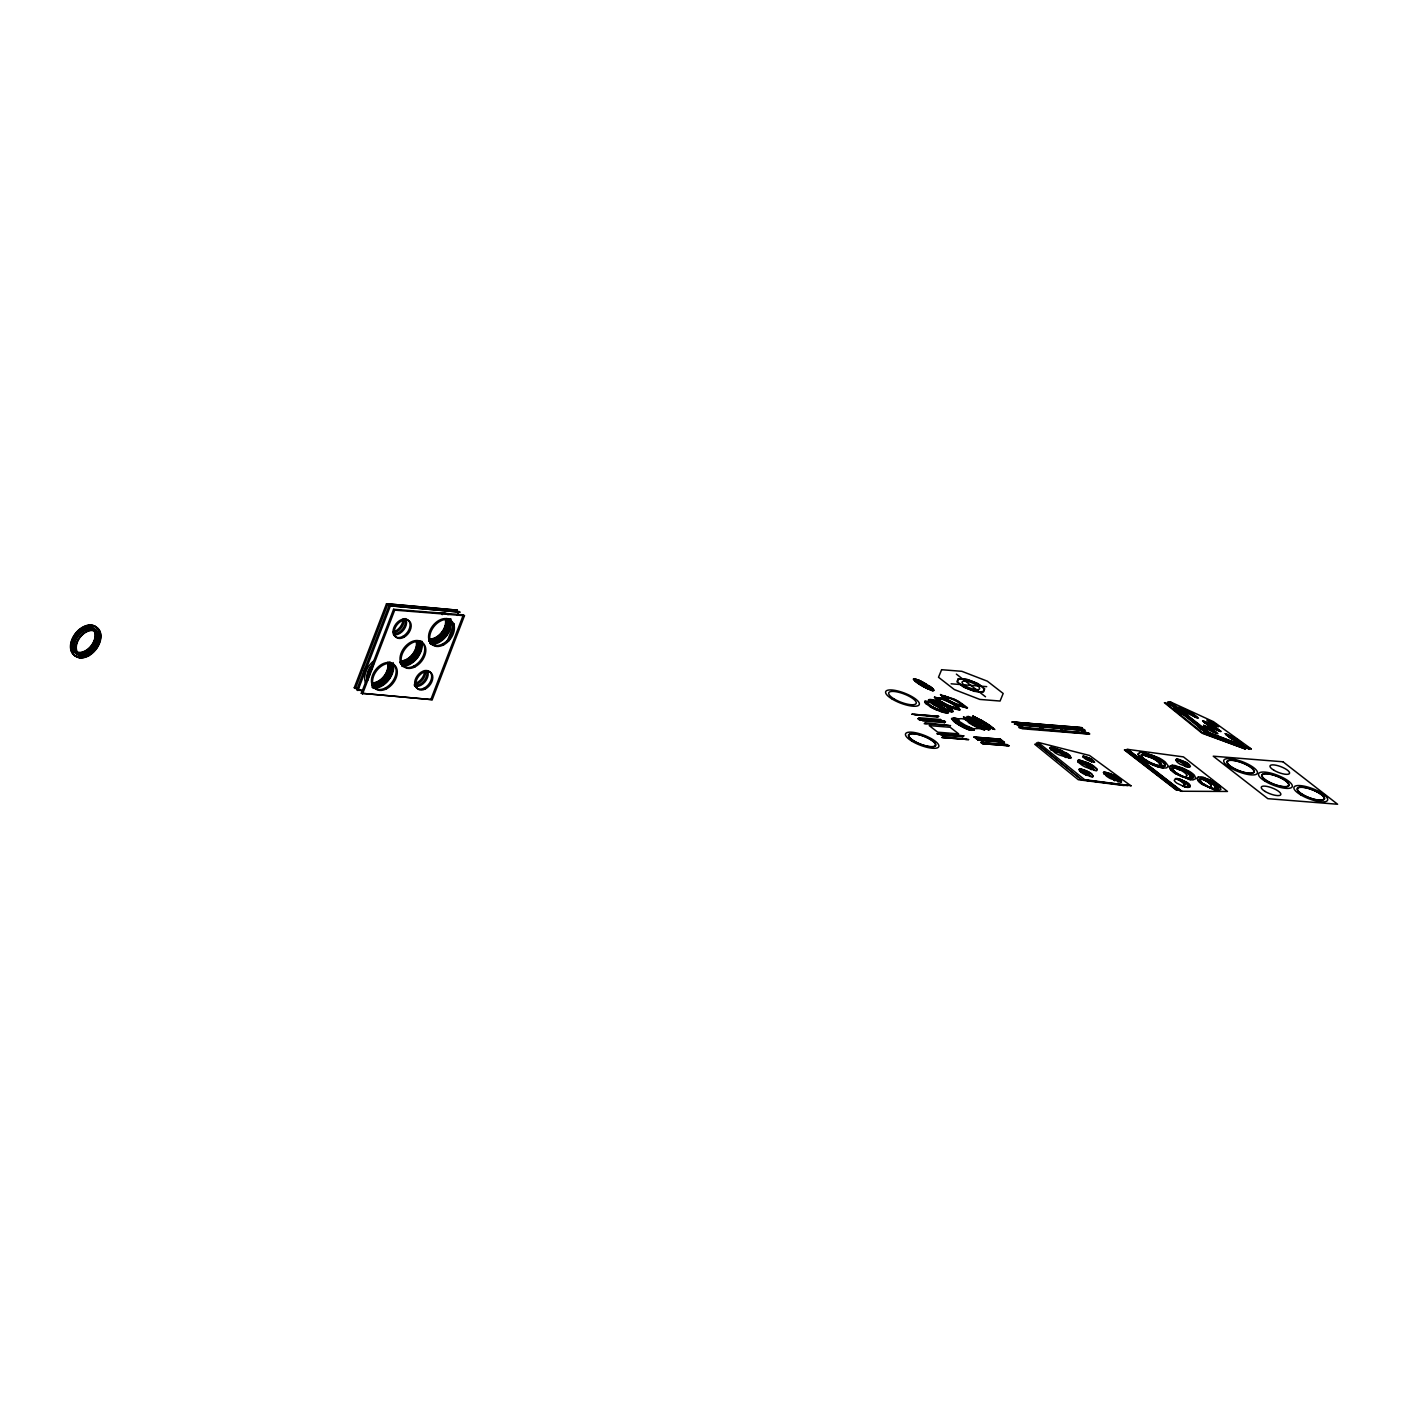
<?xml version="1.0" encoding="UTF-8"?>
<svg xmlns="http://www.w3.org/2000/svg" width="1408" height="1408" viewBox="0 0 1408 1408"><rect width="100%" height="100%" fill="white"/><g stroke="black" fill="none" stroke-linecap="round" stroke-linejoin="round"><path stroke-width="1.5" d="M1216.987 733.674L1216.336 732.811A14.379 4.294 21 0 0 1214.594 731.403L1213.555 730.664A26.629 7.955 21 0 0 1209.507 728.182L1205.16 726A4.013 1.197 21 0 0 1203.541 725.419L1210.422 728.112A27.157 8.114 21 0 1 1214.47 730.594L1217.938 733.674L1210.422 730.646A27.579 8.254 21 0 1 1207.501 728.834L1203.576 725.366M1197.557 726.053L1197.962 726.722A18.48 5.526 21 0 0 1203.646 730.699M957.722 722.198L953.621 718.256L958.531 719.03M943.149 695.816L949.766 700.744A32.384 9.68 21 0 0 954.518 703.19L965.061 706.728L958.25 701.589A32.507 9.715 21 0 0 954.131 699.477L943.149 695.816L945.402 696.432A11.563 3.45 21 0 1 947.725 697.259L953.392 699.723A31.416 9.398 21 0 1 957.475 701.835L961.523 704.264A13.534 4.048 21 0 1 963.213 705.478L964.269 706.834M1197.592 718.115L1196.782 717.094A16.086 4.805 21 0 0 1195.04 715.722L1192.189 713.821A39.266 11.739 21 0 0 1187.595 711.093L1182.509 708.523A9.434 2.816 21 0 0 1180.115 707.538L1179.024 707.221L1188.352 711.005A40.058 11.986 21 0 1 1192.963 713.715L1198.402 718.062L1188.352 713.909A40.216 12.021 21 0 1 1184.339 711.515L1179.024 707.256M1050.086 747.595A6.846 2.042 21 0 1 1054.258 748.018L1061.984 750.869A17.653 5.28 21 0 1 1065.874 752.91L1070.01 755.586L1070.995 757.856A5.597 1.672 21 0 1 1069.851 758.155L1059.115 754.934A17.741 5.298 21 0 1 1054.874 752.699L1050.016 747.754A5.597 1.672 21 0 1 1051.125 747.419L1062.23 750.781M1242.261 744.462L1240.395 742.403A27.35 8.184 21 0 0 1238.477 740.978L1237.808 740.52A39.934 11.933 21 0 0 1233.742 737.933L1226.878 734.325A3.89 1.162 21 0 0 1225.294 733.744M980.355 728.534L972.981 728.693L965.219 725.155A26.576 7.955 21 0 1 961.77 723.008C951.826 717.728 966.099 716.918 968.51 722.515A35.13 10.507 21 0 0 972.083 724.75L978.384 727.971A4.013 1.197 21 0 0 979.475 728.376L980.39 728.534M1088.102 762.978L1079.338 760.179A5.104 1.531 21 0 0 1078.07 760.338L1078.194 762.045L1081.467 764.773A17.442 5.21 21 0 0 1085.093 766.92L1095.582 770.616A5.104 1.531 21 0 0 1096.885 770.493L1096.938 768.909L1093.752 766.41M1220.366 731.562L1211.531 727.355A39.829 11.915 21 0 1 1207.73 725.032L1202.626 720.826A5.192 1.549 21 0 1 1205.054 721.67L1210.634 724.486A38.79 11.598 21 0 1 1215.016 727.144L1221.07 731.544L1218.782 729.819A22.194 6.635 21 0 0 1217.128 728.57L1215.773 727.637M966.381 720.157L970.235 722.286A41.571 12.426 21 0 0 974.142 724.733L980.918 728.235A4.083 1.232 21 0 0 982.133 728.693L983.998 728.763L983.523 727.866M1110.472 773.573L1103.608 772.288L1106.354 776.019A17.97 5.368 21 0 0 1110.314 778.554L1121.173 782.074L1118.797 778.483A17.776 5.315 21 0 0 1114.608 775.773L1111.018 773.978M972.576 728.693L963.178 725.314A25.59 7.656 21 0 1 959.658 723.114L955.733 719.453L957.81 719.347M938.062 699.16C936.003 695.851 949.045 699.829 936.901 698.034A3.062 0.915 21 0 0 936.69 698.227L937.411 699.494A10.138 3.027 21 0 0 937.992 700.005L942.762 703.102A25.661 7.674 21 0 0 947.408 705.496L957.493 708.928A3.062 0.915 21 0 0 957.968 708.875L958.848 707.995L956.771 706.182M1175.715 759.933L1176.754 759.176A5.21 1.566 21 0 1 1178.549 759.282L1186.152 762.309A11.651 3.485 21 0 1 1189.179 764.509L1190.429 766.445L1189.531 767.237A5.21 1.566 21 0 1 1187.824 767.184L1180.115 764.192A11.634 3.485 21 0 1 1176.947 761.904L1175.715 759.933L1180.168 761.464A10.208 3.062 21 0 1 1185.782 766.128L1185.606 766.656M1202.626 720.826L1211.443 724.416A39.582 11.827 21 0 1 1215.826 727.074M1094.051 770.387L1093.347 768.786A13.253 3.96 21 0 0 1090.936 766.762L1090.302 766.304A16.438 4.91 21 0 0 1086.096 763.91L1078.317 760.989A6.618 1.971 21 0 0 1077.648 760.866M1118.339 781.792L1117.09 779.557A16.28 4.858 21 0 0 1111.194 775.579L1103.485 772.464M80.027 657.694L80.696 655.406M90.693 627.528L91.344 625.24M372.944 687.843L373.507 685.837M430.566 644.107L431.182 641.96M1215.016 787.846L1214.84 785.752A14.907 4.453 21 0 0 1210.933 782.302L1202.52 778.483M1215.227 787.53L1213.925 784.766L1209.454 781.44A9.856 2.939 21 0 0 1202.502 778.43M1183.653 714.93A33.352 9.979 21 0 1 1176.912 710.829L1174.659 707.819M968.739 718.643L963.512 716.954L965.906 719.594M79.429 655.354L79.974 653.928L78.619 652.872M91.08 625.029L89.549 627.563M80.309 657.906L81.4 655.037L82.773 656.093M92.488 626.138L91.397 629.006L92.752 630.062M387.605 604.613L355.362 688.6L354.27 687.738L386.514 603.75L457.371 610.174L386.514 603.75M362.243 690.888L356.787 689.691L389.03 605.704L459.888 612.128L389.03 605.704M357.878 690.554L390.122 606.566M361.363 693.264L393.606 609.277L463.373 614.856L464.464 615.701L432.221 699.688L361.363 693.264L432.221 699.688M362.472 694.109L394.698 610.122L393.606 609.277M373.331 687.79L374.229 685.467L375.584 686.523M400.822 663.837L400.594 661.813M401.966 665.65L402.794 663.502L404.149 664.576M430.144 641.379L429.123 639.426M430.936 644.107L431.904 641.59L433.259 642.664M442.235 614.662L442.992 612.691M446.987 642.013L454.062 623.568M457.213 615.384L458.779 611.283M448.87 640.816L454.379 626.472M431.13 698.843L463.373 614.856M1117.952 781.845L1116.931 779.768A15.998 4.787 21 0 0 1111 775.685L1103.467 772.552M930.917 701.114L931.005 700.92A3.802 1.126 21 0 1 931.867 700.656L941.688 703.789A19.642 5.878 21 0 1 945.366 705.69L950.752 710.318A3.802 1.144 21 0 1 949.96 710.635L940.35 707.643A19.589 5.861 21 0 1 936.162 705.496L930.917 701.114A3.784 1.126 21 0 1 931.674 701.043L933.574 701.307M929.896 702.082L928.382 701.976A4.347 1.302 21 0 0 927.608 702.31L928.47 703.982M1094.315 770.44L1093.506 768.592A13.253 3.96 21 0 0 1091.851 767.149L1090.602 766.269A16.526 4.946 21 0 0 1086.395 763.875L1078.581 760.936A6.477 1.936 21 0 0 1077.666 760.778M91.238 627.95L92.224 625.926M79.147 657.008L80.15 654.984M372.416 686.558L372.962 685.414M430.144 642.558L430.637 641.538M952.354 707.08L957.933 708.576L957.229 707.397A10.613 3.168 21 0 0 956.032 706.394L951.72 703.666A24.816 7.427 21 0 0 947.813 701.659L943.114 699.635A11.458 3.432 21 0 0 940.562 698.755L937.746 698.174M974.107 728.763C973.474 732.899 963.266 727.408 960.379 725.806A29.022 8.677 21 0 1 955.997 723.061L955.099 722.41M937.394 697.822L938.432 699.512M959.957 706.182L967.525 707.766L959.059 701.677A39.811 11.898 21 0 0 954.096 699.107L940.421 694.707L947.302 699.864M966.944 717.957L969.074 720.702M934.93 705.478A24.13 7.216 21 0 0 940.174 708.154L952.934 711.568L946.299 705.707A24.2 7.234 21 0 0 941.829 703.402C939.013 702.733 929.28 696.696 928.981 701.166A10.63 3.186 21 0 0 929.72 701.923L931.92 703.472M1083.034 756.219L1085.146 758.771A11.528 3.45 21 0 0 1087.926 760.355L1094.65 762.203L1092.01 759.81A11.405 3.414 21 0 0 1088.771 758.014L1084.565 756.413A3.115 0.933 21 0 0 1083.016 756.202L1089.053 757.944A11.475 3.432 21 0 1 1092.291 759.757M954.096 717.939L954.254 719.84M1040.266 744.163L1036.306 743.318L1081.344 779.68L1127.122 785.259M1187.718 767.166L1188.739 766.462L1187.982 764.931A11.299 3.379 21 0 0 1184.498 762.309L1176.49 759.229M963.512 717.006L964.779 718.678M925.126 701.29L925.179 701.272A5.878 1.76 21 0 0 924.704 702.011L924.986 702.627A10.067 3.01 21 0 0 925.778 703.542L930.794 706.939A21.19 6.336 21 0 0 935.827 709.509L937.13 710.072M934.683 697.101L934.754 697.066A3.678 1.091 21 0 0 934.437 697.33L939.382 701.642M940.685 694.478L943.131 697.242M1094.104 762.414L1093.453 760.866A9.064 2.71 21 0 0 1092.414 760.074M1142.557 757.803L1150.987 763.224A14.133 4.224 21 0 0 1152.87 763.928A11.792 3.52 21 0 0 1159.013 765.917L1160.21 765.019L1159.734 763.435A14.555 4.347 21 0 0 1152.307 758.032L1141.976 754.512L1152.237 758.05A14.538 4.347 21 0 1 1159.594 763.4L1158.995 766.058L1147.872 761.658A16.614 4.963 21 0 1 1143.366 758.613C1135.693 746.874 1168.059 759.123 1164.451 766.41A10.138 3.027 21 0 1 1160.914 766.445L1154.93 764.861M1198.542 776.934L1197.117 778.043L1197.909 780.19M1173.286 767.078L1173.322 767.061A9.011 2.693 21 0 1 1173.885 766.938A8.976 2.675 21 0 1 1176.718 767.554L1184.744 771.038A14.942 4.47 21 0 1 1189.514 774.805L1190.253 777.146L1187.842 777.955A8.818 2.64 21 0 0 1189.549 777.674C1191.802 774.259 1185.026 771.514 1182.632 769.93M1187.261 767.096L1187.437 765.107A11.106 3.326 21 0 0 1183.318 762.01L1176.243 759.299M1210.616 787.688L1211.25 785.224A14.045 4.206 21 0 0 1205.987 780.842L1200.76 778.518A9.539 2.851 21 0 0 1200.109 778.994A11.95 3.573 21 0 0 1200.074 780.226M978.067 719.875L976.061 718.714A41.061 12.285 21 0 1 974.899 717.869L972.805 716.038L981.834 720.632A76.683 22.933 21 0 1 988.891 725.05L993.062 728.253L986.022 724.645A78.83 23.566 21 0 1 980.126 720.984L975.11 717.235L981.042 720.174M989.877 729.626L989.226 729.538A4.541 1.355 21 0 1 987.747 728.957A19.8 5.914 21 0 1 984.509 727.338A57.306 17.142 21 0 1 972.224 719.77L971.978 719.646M1184.709 777.181C1203.013 782.778 1185.853 766.322 1177.88 767.131C1162.48 764.157 1186.222 783.763 1186.891 774.998A14.291 4.277 21 0 0 1180.907 770.282L1173.093 767.149A9.926 2.974 21 0 0 1172.706 767.378M1216.934 784.802C1213.626 781.458 1199.546 773.837 1200.461 781.352A16.21 4.84 21 0 0 1203.365 783.957L1210.757 787.864L1211.478 785.277M1157.182 766.638L1162.55 767.835A12.426 3.714 21 0 0 1166.845 767.765L1168.218 765.899L1165.331 762.08A20.31 6.072 21 0 0 1158.907 757.856L1143.613 752.453A12.39 3.714 21 0 0 1139.952 752.435L1137.91 754.213L1139.776 757.275A20.117 6.019 21 0 0 1146.394 761.992L1155.827 766.163M932.307 706.763A18.128 5.421 21 0 0 936.514 708.91L946.757 711.797M973.79 730.206L974.23 729.203A9.469 2.834 21 0 0 973.914 728.781L973.808 728.781M1185.994 777.48L1186.698 774.963M967.032 708.136L953.674 703.525A32.314 9.662 21 0 1 948.781 701.008L943.818 697.875M1143.085 753.843L1141.078 755.04L1142.416 757.662M1096.181 770.616L1096.85 769.314L1094.368 766.85M1182.738 786.227L1184.462 784.626M1140.128 752.4L1138.051 754.195L1140.955 758.226A20.346 6.09 21 0 0 1146.534 761.992L1154.261 765.582M953.621 718.274L951.438 718.766L954.501 721.794M1126.875 750.13L1124.394 749.936L1176.226 789.994L1178.672 790.187M1127.544 749.672L1126.224 749.619L1180.942 790.979M1127.72 749.373L1181.277 791.243L1227.477 791.454L1183.442 756.888L1127.72 749.373L1182.086 791.437M1171.808 705.566L1164.381 702.715L1202.08 733.234L1245.499 749.056L1242.296 746.68M1170.91 703.384L1167.566 702.187L1206.322 732.952L1249.195 748.968L1247.787 747.947M1170.101 701.765L1208.698 732.776L1251.237 748.915L1213.45 721.67L1170.101 701.765L1209.736 732.706L1251.237 748.915M953.85 719.066L957.264 723.237A24.64 7.374 21 0 0 960.89 725.507L967.754 728.763M1175.715 778.606L1174.237 780.384A11.563 3.45 21 0 0 1176.965 783.235L1184.797 786.896A7.163 2.147 21 0 0 1188.106 787.442L1190.077 786.984L1190.288 785.558A11.51 3.45 21 0 0 1187.05 782.426L1180.062 779.222A7.181 2.147 21 0 0 1176.19 778.589L1175.715 778.606A9.68 2.904 21 0 1 1184.779 784.714M1167.971 704.07L1169.52 703.736M1169.379 703.63L1167.584 704.035M916.309 679.853L917.171 679.73A5.315 1.584 21 0 0 914.971 678.814L914.39 678.744M967.19 720.755L969.144 722.093A48.734 14.573 21 0 0 973.861 725.032L984.65 729.854L984.069 728.64M973.896 730.206L974.037 730.189A3.907 1.162 21 0 1 971.115 729.573L967.067 728.059M933.715 690.483L919.565 683.408M1092.133 776.829L1093.136 776.037L1091.869 774.33A11.475 3.432 21 0 0 1087.733 771.619L1084.811 770.282M958.602 708.717L950.294 706.253M957.933 708.576L958.038 707.256M1237.227 744.762L1231.824 742.685M952.107 718.133L953.216 720.72M966.275 717.851L965.254 718.221L969.39 721.723M973.896 717.112L975.146 718.555A30.659 9.17 21 0 0 976.43 719.488L979.616 721.618A74.765 22.352 21 0 0 983.734 724.17L990.37 727.866A5.403 1.619 21 0 0 991.338 728.306L992.2 728.499M970.64 717.675L971.731 717.57M931.304 688.706L933.117 689.322L932.026 689.374M1203.066 732.582L1205.846 732.6M1208.24 732.442L1207.782 732.565M1216.266 784.397C1222.795 792.686 1209.93 787.723 1206.462 785.875M968.422 716.443L971.608 717.587M1188.264 767.254L1189.69 766.445L1188.704 764.738A11.493 3.432 21 0 0 1185.43 762.309L1177.37 759.229M983.77 728.798L978.859 726.722M1174.677 766.691L1172.019 767.624L1173.11 770.387A16.192 4.84 21 0 0 1176.525 773.168L1176.912 773.379M967.525 716.531L968.246 716.637A16.896 5.051 21 0 0 972.171 719.629M1183.195 786.386L1185.237 784.872M988.821 728.218L989.877 729.309M987.906 728.429L988.962 728.394M994.84 729.538L989.842 725.507A94.16 28.16 21 0 0 981.358 720.227M1243.176 747.736L1245.253 747.824M1172.406 765.283L1169.133 766.709L1170.787 770.018M958.197 719.066L958.373 719.048A9.451 2.816 21 0 0 957.458 718.696L954.43 717.904M1081.344 779.68L1127.667 785.664M920.568 719.523L918.984 719.506L945.331 721.618L943.395 721.336M942.832 720.914L944.434 720.931L917.805 718.608M1017.808 723.941L1016.523 724.134M1079.69 728.499L1081.309 728.517L1014.886 723.202M978.173 739.059L976.571 739.042L1002.918 741.154L1000.982 740.872M1188.598 778.096L1191.502 777.11L1190.288 774.506A15.242 4.558 21 0 0 1186.522 771.549L1174.501 766.885M1130.853 785.752L1089.528 755.48L1037.96 742.333L1084.6 779.627L1131.258 785.77M1159.259 766.11L1165.155 765.97L1163.87 762.362A16.526 4.946 21 0 0 1157.974 758.278M984.491 729.872L984.298 729.872A3.08 0.915 21 0 1 982.027 729.203L975.093 725.736M988.662 729.678L983.91 727.637A34.162 10.208 21 0 1 982.062 726.651L976.114 723.325M394.698 610.122L464.464 615.701M951.104 683.795L986.709 686.646M1015.766 723.888L1082.453 729.309L1080.57 728.27M1017.403 725.155L1083.702 730.453M940.368 719.47L918.826 717.746L920.181 718.802M942.762 720.914L918.122 718.837M1020.342 727.443L1087.187 732.987M918.966 719.611L945.542 721.829M944.522 722.691L922.962 720.966L921.606 719.91M1021.979 728.728L1088.542 734.043M354.27 687.738L358.635 688.09M975.392 738.144L1001.757 740.256M975.392 738.25L1002.038 740.467L975.709 738.355M356.787 689.691L363.317 690.219M976.554 739.147L1003.13 741.347M951.315 711.814L948.605 711.304A10.859 3.238 21 0 1 947.39 710.97L947.25 710.917M1161.336 766.286L1160.808 766.234A9.258 2.763 21 0 0 1161.635 766.022C1163.219 759.334 1149.597 755.674 1143.683 754.301A9.68 2.886 21 0 0 1142.627 754.213M1162.392 767.835L1163.413 767.941M1124.235 785.558L1078.282 779.715L1034.722 744.269L1038.435 745.043M914.76 678.797L915.904 679.149M931.814 689.357L930.406 688.899M1054.962 726.405L1056.88 726.669M1034.88 724.803L1036.798 725.067M1017.262 723.501L1015.098 723.026M929.738 701.941L928.136 701.835A4.488 1.338 21 0 0 927.291 702.152L928.91 704.37M1190.464 779.68L1175.574 773.749A19.73 5.896 21 0 1 1170.646 769.859M1211.443 788.11L1214.453 788.955M917.435 679.73L920.603 681.032A23.918 7.146 21 0 1 922.944 682.264L924.669 683.25M1174.061 766.92L1180.397 768.891M1215.65 790.205L1202.309 784.414A19.694 5.896 21 0 1 1198.173 780.789M1161.406 767.659L1155.669 766.146M1202.397 778.307L1212.077 782.408A15.118 4.523 21 0 1 1215.755 785.488L1216.582 787.864L1214.365 788.674A7.058 2.112 21 0 1 1213.573 788.621M932.747 689.286L931.55 688.794M1084.442 769.965L1080.464 768.979A4.646 1.39 21 0 0 1079.373 769.05L1080.64 771.936A11.704 3.502 21 0 0 1084.318 774.242L1091.693 776.811A4.664 1.39 21 0 0 1093.101 776.688L1091.552 773.766A11.722 3.502 21 0 0 1088.067 771.584L1081.08 769.138A4.822 1.443 21 0 0 1079.549 769.014M917.805 679.906L919.019 680.346M929.315 701.536L925.778 701.114A5.403 1.619 21 0 0 924.933 701.448L926.411 703.965M1205.248 778.765L1205.547 778.835A7.691 2.306 21 0 1 1206.674 779.17M932.906 700.04L929.685 699.512A4.752 1.426 21 0 0 928.946 699.618M933.715 701.254L934.05 701.342A10.067 3.01 21 0 1 936.602 702.152L941.09 704A19.237 5.755 21 0 1 944.75 705.883L945.56 706.358M1050.562 749.496L1057.021 751.749A15.998 4.787 21 0 1 1061.861 754.213M1151.163 755.339L1145.514 753.931A10.12 3.027 21 0 0 1142.486 753.878M968.246 716.654L968.106 716.619A11.986 3.59 21 0 0 971.344 719.171M972.312 717.781L974.618 718.784A25.749 7.691 21 0 1 977.117 720.086L978.701 721.002M972.048 717.622L974.776 718.872A24.781 7.41 21 0 1 977.222 720.174M1050.702 749.672L1057.074 751.942M1173.058 767.166L1180.784 770.299M1186.803 777.832L1185.747 777.533M1186.328 777.568L1188.229 778.184A8.694 2.605 21 0 0 1191.837 778.518L1193.579 777.269L1192.347 774.822A16.139 4.822 21 0 0 1188.282 771.584L1186.944 770.827M1175.768 759.704L1176.806 760.038M933.662 700.163L935.493 700.744A20.152 6.019 21 0 1 943.131 703.965M972.294 729.907L964.075 726.334M939.506 711.128L947.408 712.941A5.403 1.619 21 0 0 948.376 712.677L948.112 711.181M1150.248 755.163L1150.882 755.357A12.39 3.696 21 0 1 1152.378 755.885M1083.069 757.064L1086.501 758.419A10.789 3.221 21 0 1 1090.179 760.514L1090.514 760.742A7.198 2.147 21 0 1 1091.886 761.992M1150.354 755.198L1150.477 755.234A11.669 3.485 21 0 0 1148.576 754.688M1078.106 761.939L1083.368 764.051A15.488 4.629 21 0 1 1089.158 767.483A11.792 3.52 21 0 1 1091.376 769.63M932.554 703.102L937.746 705.162A17.283 5.174 21 0 1 941.301 706.974L945.014 708.576M940.79 711.498L941.864 711.867M1185.747 770.176L1176.93 766.955A8.659 2.587 21 0 0 1174.043 766.656M931.744 702.24L934.595 703.349M1083.227 757.258L1086.043 758.384A10.578 3.168 21 0 1 1090.232 760.795A7.462 2.235 21 0 1 1091.429 761.851M1078.246 762.115L1083.368 764.21M946.528 710.6L940.298 708.118M1151.462 755.427L1157.27 757.926M942.973 699.09L934.613 697.189L936.69 699.829M1200.707 778.536L1204.755 780.261A13.746 4.118 21 0 1 1211.162 785.189M1207.342 779.398L1208.24 779.733A10.102 3.027 21 0 1 1210.475 780.718M939.629 710.125L945.947 711.691A4.347 1.302 21 0 0 946.862 711.445L946.968 710.829M1184.445 777.075L1179.112 774.682M1154.63 764.755L1150.987 763.224M951.298 707.766L960.15 709.773L957.968 707.027M952.53 708.242L959.13 710.019A3.661 1.091 21 0 0 959.675 709.966M960.133 706.27L956.102 704.634M1210.757 787.864L1211.214 788.04A9.469 2.834 21 0 1 1208.416 786.755M1245.499 749.056L1203.083 733.163L1165.138 702.592M942.797 698.966L943.765 699.389M1249.195 748.968L1207.342 732.882L1168.323 702.064M1176.718 760.25L1178.795 761.13A9.786 2.922 21 0 1 1185.096 766.48M933.662 702.909L935.493 703.683M935.546 703.789L932.958 702.786A10.226 3.062 21 0 0 931.691 702.398M939.629 711.075L935.704 709.544A21.102 6.318 21 0 1 930.67 706.974L929.579 706.323M943.642 699.266L948.499 701.378A26.312 7.867 21 0 1 952.547 703.454M1103.854 773.696L1106.758 774.963M934.718 703.314L936.443 704.141M944.522 699.618L946.44 700.427M939.242 703.243L931.638 700.902A4.154 1.25 21 0 0 931.005 700.92M951.456 707.714L948.622 706.622M1104.03 773.907L1105.667 774.611M938.643 709.738L936.549 708.84A17.565 5.245 21 0 1 932.483 706.763L930.547 705.69M951.456 706.816L948.042 705.232A26.224 7.85 21 0 1 943.36 702.909M1180.027 708.453L1185.835 711.322A37.576 11.229 21 0 1 1190.429 714.032L1194.565 716.25A11.862 3.555 21 0 1 1196.36 717.798M1203.981 726.106L1209.05 728.675A26.171 7.832 21 0 1 1212.358 730.752L1213.854 731.808M935.792 703.754L937.358 704.475M1225.805 734.395L1232.669 737.986A38.931 11.634 21 0 1 1236.717 740.555A22.018 6.582 21 0 1 1240.501 743.494M958.866 705.619L954.395 703.736A39.371 11.774 21 0 1 948.482 700.674M919.178 680.398L920.744 681.138A23.003 6.882 21 0 1 923.014 682.317M950.154 707.168L947.197 705.971A30.29 9.064 21 0 1 941.618 703.102M1180.643 768.997L1182.386 769.806M1182.562 710.336L1189.39 713.398M966.926 727.813L962.474 725.56A24.605 7.357 21 0 1 958.778 723.272L956.208 721.318A13.024 3.89 21 0 1 955.486 720.632M936.901 704.229L938.326 704.915A18.163 5.438 21 0 1 942.022 706.798L943.307 707.502M1203.541 721.952L1209.05 724.786A37.206 11.123 21 0 1 1213.256 727.355L1215.826 729.133A17.424 5.21 21 0 1 1217.498 730.488M965.466 727.355L968.581 728.728A4.594 1.373 21 0 0 969.778 729.098M966.416 727.866L964.586 726.915M949.221 705.848L948.024 705.302A25.414 7.603 21 0 1 943.518 702.909L941.354 701.73M984.614 726.317L988.698 728.306L982.344 725.05M1215.773 724.346A26.646 7.973 21 0 0 1211.954 722.04L1207.149 719.998L1209.842 722.286A26.858 8.026 21 0 0 1213.256 724.398L1218.536 726.722L1215.474 724.715M985.653 727.584L983.963 726.739A28.336 8.466 21 0 1 982.907 726.176L978.63 724.152M1226.227 734.994L1231.12 737.598A37.84 11.317 21 0 1 1236.048 740.714L1237.139 741.506A21.102 6.318 21 0 1 1239.392 743.301M963.899 727.672L968.634 729.678A4.154 1.25 21 0 0 971.45 730.33M967.754 719.699L971.749 721.794A34.514 10.314 21 0 1 976.606 724.803L978.173 725.93A18.304 5.474 21 0 1 979.669 727.126L983.717 728.605L983.33 727.778M1084.565 771.584L1078.845 769.49L1084.424 771.69A9.205 2.746 21 0 1 1090.126 776.547M967.718 728.077L962.878 725.648A31.522 9.416 21 0 1 958.426 722.867L957.51 722.216M928.893 688.741A14.203 4.242 21 0 1 927.678 688.178L925.672 687.139A35.077 10.49 21 0 1 918.122 682.563L916.714 681.542L919.442 683.179M1208.152 721.09L1209.93 722.022A24.746 7.392 21 0 1 1214.611 724.874L1215.861 725.771M975.902 718.027L980.778 720.72A69.907 20.909 21 0 1 987.131 724.662L988.786 725.789M1205.037 727.074L1206.621 727.901A24.57 7.357 21 0 1 1212.218 731.35L1213.414 732.248M1211.003 780.982L1215.333 783.499A16.227 4.858 21 0 1 1217.99 785.875L1218.853 788.234L1216.67 789.202A7.269 2.165 21 0 1 1213.678 788.814M964.638 727.021L961.717 725.454A25.326 7.568 21 0 1 958.074 723.166L957.317 722.638M978.982 726.827L975.093 724.627A43.578 13.024 21 0 1 971.168 722.216M962.966 727.074L960.59 725.789A29.216 8.73 21 0 1 956.208 723.043L953.603 721.248M978.085 726.352L975.093 724.662A42.222 12.619 21 0 1 971.309 722.269L969.549 721.107M1178.866 774.541L1177.141 773.538M977.205 720.139L978.208 720.702M1206.234 785.752L1204.667 784.819M924.757 686.048L926.763 687.157A15.699 4.699 21 0 0 930.266 688.864M953.462 703.982L952.424 703.454A25.485 7.621 21 0 0 948.482 701.43M924.634 683.214L926.13 684.077M924.44 685.872L918.966 682.44A27.245 8.149 21 0 1 918.597 682.176L918.491 682.106A17.16 5.139 21 0 1 917.013 680.979L916.819 680.786M940.368 702.398L941.758 703.05M942.691 707.256L941.882 706.798A17.6 5.262 21 0 0 938.291 704.968M922.645 685.819L920.005 684.376M933.768 704.792L935.053 705.426M1212.957 781.95L1212.746 781.81A10.366 3.098 21 0 0 1205.706 778.712M947.672 700.392L943.624 697.77M953.304 703.947L954.325 704.475M979.229 724.504L979.528 724.68A48.946 14.643 21 0 0 983.752 727.091A13.675 4.083 21 0 0 989.05 729.661M926.112 684.094L929.28 686.048M981.147 724.381L977.187 721.917M979.422 724.17L975.779 722.603M942.515 702.328L940.491 701.184M977.979 724.293L976.413 723.501M1066.138 752.84L1067.722 753.826M940.526 702.346L937.323 700.445M1061.773 754.16L1064.483 755.973A10.789 3.221 21 0 1 1066.12 757.557M978.894 723.853L972.699 719.787A19.166 5.738 21 0 1 971.344 718.731L970.904 718.309M945.419 706.341L947.021 707.256M1061.632 754.301L1064.237 756.043A10.982 3.274 21 0 1 1065.75 757.451M942.85 707.274L944.205 708.048M1213.397 782.197L1215.157 783.376M920.938 684.288L923.525 685.837A36.854 11.018 21 0 0 927.749 688.16M954.149 704.44L955.821 705.426M932.73 704.141L933.891 704.757M919.723 684.2L925.285 687.298A26.541 7.938 21 0 0 928.277 688.846L929.315 689.322A6.618 1.971 21 0 0 932.747 690.642M976.131 723.166L973.861 721.882A46.869 14.01 21 0 1 970.077 719.277M919.952 684.182L918.914 683.69M975.902 723.026L970.728 720.28A21.173 6.336 21 0 1 969.461 719.294L966.469 718.062L968 719.893M931.586 706.235L929.157 704.722M920.744 684.006L918.28 682.581M919.741 684.059L918.386 683.338M974.706 722.955L980.162 726.176A17.336 5.192 21 0 0 983.664 727.936A3.062 0.915 21 0 0 985.371 728.552M976.307 722.709L974.899 721.811A49.773 14.89 21 0 1 971.08 719.189M1175.011 773.291L1189.373 779.469A10.613 3.168 21 0 0 1193.069 779.891L1195.938 778.571L1194.354 775.21A19.765 5.914 21 0 0 1189.408 771.355L1175.627 765.653A10.613 3.168 21 0 0 1172.019 765.301L1169.274 766.85L1170.822 769.859M975.621 722.498L971.362 719.594A18.779 5.614 21 0 1 970.147 718.626L969.866 718.379M975.005 722.445L971.203 719.91A36.608 10.947 21 0 1 970.165 719.154L967.754 717.077M978.842 720.562L980.214 721.266A98.842 29.568 21 0 0 985.213 724.381L993.837 729.274A6.688 2.006 21 0 1 992.904 728.851L984.949 724.398A96.624 28.899 21 0 1 979.95 721.283M918.931 683.549L913.246 679.149M928.734 685.731L930.266 686.717M942.832 707.89L945.067 709.509M1204.456 784.678C1202.203 783.816 1196.835 778.395 1201.886 778.114A7.269 2.182 21 0 1 1204.474 778.413L1204.826 778.659A7.146 2.13 21 0 0 1201.886 778.307M977.803 719.893L979.088 720.544M1192.752 714.947L1191.186 713.944A38.298 11.458 21 0 0 1186.592 711.234L1181.523 708.664A9.768 2.922 21 0 0 1179.306 707.749M918.192 683.056L918.016 682.933A23.654 7.075 21 0 1 914.091 680.011L913.704 679.571M929.315 686.101L930.406 686.805A18.163 5.438 21 0 1 932.166 688.142L933.205 689.128M931.779 703.525L932.853 704.088M989.208 728.218L988.187 727.214A25.96 7.762 21 0 0 986.022 725.613L984.702 724.75M1216.213 724.645L1215.034 724.416A26.136 7.814 21 0 0 1211.232 722.11L1208.346 720.632A3.89 1.162 21 0 0 1207.184 720.174M984.843 724.838L985.97 725.578M976.166 721.213L975.251 720.632M939.734 700.674L940.755 701.254M1094.069 766.374L1093.083 765.952A17.283 5.174 21 0 0 1088.771 763.506M977.134 719.242L973.034 715.986M918.174 682.334L916.186 681.085M975.427 720.72L974.354 719.998A16.72 4.998 21 0 1 971.731 717.957M930.266 686.734L930.547 686.91A18.938 5.667 21 0 1 932.36 688.266L933.117 688.987M944.293 708.206L945.736 709.086M944.099 708.154L945.93 709.421A10.12 3.027 21 0 1 946.616 710.037M975.075 720.474L974.512 720.122A16.298 4.875 21 0 1 972.03 718.133M931.357 688.811A18.832 5.632 21 0 1 927.414 686.787L923.173 684.042A27.808 8.307 21 0 0 920.586 682.598M1204.104 722.216L1204.896 722.762A23.637 7.058 21 0 0 1208.574 724.997L1211.848 726.634A3.819 1.144 21 0 0 1212.658 726.968M957.44 706.587L956.226 705.795M1192.646 715.51L1193.79 716.338A15.03 4.488 21 0 1 1194.846 717.2M1215.878 724.997L1216.248 725.243A9.205 2.746 21 0 1 1217.674 726.44L1217.762 726.598M969.742 721.195L968.246 720.174M940.016 700.762L938.555 699.776M1235.397 738.936L1241.574 743.424M930.054 705.25L928.611 704.282M1112.954 774.893L1121.243 780.965M1226.808 735.275L1232.475 739.446M1110.296 775.28L1117.758 780.789M1068.144 754.371L1070.854 757.786A5.685 1.69 21 0 1 1070.362 758.102M1066.683 755.374L1063.902 753.509A16.79 5.016 21 0 0 1059.045 751.045L1052.48 748.722A7.603 2.27 21 0 0 1049.84 748.282M944.926 708.629L946.933 710.002M915.851 680.821L916.573 681.437A13.886 4.154 21 0 1 915.816 680.803L914.003 678.99M966.61 720.139L964.99 719.083M916.186 680.909L914.232 679.008M1126.664 749.549L1180.221 790.979M1124.816 749.866L1176.982 790.187M939.4 700.304L938.098 699.389M1080.077 727.461L1013.866 722.163M1083.086 730.224L1086.923 732.97M1081.098 730.242L1084.054 732.547M1060.171 728.57L1063.128 730.875M1040.09 726.968L1043.046 729.256M956.366 674.115L985.512 696.784M1020.554 725.402L1023.51 727.707M1020.835 727.496L1017.122 724.944M1014.622 722.99L1016.382 724.117M998.73 739.253L999.821 740.098M1001.246 741.206L1002.338 742.051M1005.822 744.779L1006.914 745.624M1001.845 742.21L1004.784 744.498M980.901 740.538L983.858 742.826M976.272 737.458L977.363 738.302M978.771 739.411L979.862 740.256M983.365 742.984L984.456 743.829M950.594 725.613L924.211 723.694M936.848 716.373L937.939 717.235L914.373 714.578M948.499 725.437L924.933 722.797L926.024 723.642M966.469 739.411L942.92 736.771L944.011 737.616M940.438 719.47L941.811 720.526M943.237 721.635L944.592 722.691M961.541 735.874L962.914 736.947L941.283 735.205L939.928 734.149M429.282 639.003L430.637 640.077A14.133 9.61 -52.1 0 0 443.397 632.931A14.133 9.61 -52.1 0 0 446.195 618.922M433.435 642.242L430.918 640.27A14.133 9.61 -52.1 0 1 428.736 639.795M404.307 664.154L401.808 662.2A14.133 9.61 -52.1 0 1 400.558 661.989M372.451 683.549L372.962 683.954A14.133 9.61 -52.1 0 0 385.933 676.526A14.133 9.61 -52.1 0 0 388.291 662.358M375.76 686.118L373.243 684.147A14.133 9.61 -52.1 0 1 372.486 684.059A15.171 10.314 -52.1 0 0 385.035 676.579A15.171 10.314 -52.1 0 0 388.696 662.675M372.381 684.042L372.398 685.432A14.608 9.926 -52.1 0 0 388.555 679.43A14.608 9.926 -52.1 0 0 390.086 662.446M89.478 628.056L89.813 628.32A14.133 9.61 -52.1 0 1 95.445 641.749A14.133 9.61 -52.1 0 1 80.15 653.506M92.594 630.485L90.077 628.531A14.133 9.61 -52.1 0 0 74.782 640.288A14.133 9.61 -52.1 0 0 80.414 653.717L82.931 655.67M78.778 652.45L80.15 653.506M947.954 708.013L948.675 708.453A9.064 2.71 21 0 1 949.854 709.614L949.766 710.336A3.784 1.126 21 0 1 949.291 710.618M956.683 721.618L954.325 719.523A9.275 2.763 21 0 0 955.874 721.336M1036.482 743.213L1081.696 779.662M948.411 708.365L949.749 709.826M956.278 721.741L955.539 721.23A11 3.291 21 0 1 954.237 719.84M951.773 709.262L953.11 711.374A4.717 1.408 21 0 1 952.494 711.744A4.963 1.478 21 0 1 951.315 711.814M929.843 701.87L928.488 700.11A4.963 1.478 21 0 1 928.858 699.653M917.242 680.117L917.312 680.205A29.322 8.765 21 0 0 927.626 686.717A28.459 8.518 21 0 1 917.611 680.486L917.752 680.504M914.883 681.067L914.918 681.085A16.474 4.928 21 0 0 917.365 682.986L919.6 684.482A29.867 8.923 21 0 0 924.317 687.192M988.944 728.059L988.046 727.144A24.992 7.48 21 0 0 985.846 725.525M1218.888 731.016L1218.958 731.104A14.784 4.418 21 0 0 1216.6 729.062L1213.96 727.214A37.822 11.317 21 0 0 1209.595 724.574L1204.051 721.741A7.621 2.27 21 0 0 1202.872 721.266M1197.715 780.155L1198.366 780.806A19.835 5.931 21 0 0 1201.939 784.027L1214.646 789.976A8.906 2.658 21 0 0 1218.149 790.469L1220.93 789.413L1219.838 786.35A19.87 5.931 21 0 0 1216.494 783.358L1203.365 777.251A8.87 2.658 21 0 0 1200.742 776.846L1197.803 777.374L1197.574 779.592M949.837 709.614L950.118 710.371A4.136 1.232 21 0 1 949.942 710.635M933.838 690.078L933.909 690.219A6.547 1.954 21 0 0 933.134 689.322M982.696 728.446L982.309 727.883A14.238 4.259 21 0 0 980.654 726.458M947.302 711.11L947.179 711.586A4.488 1.338 21 0 1 946.264 711.85M404.994 618.552A10.472 7.11 -52.1 0 1 402.776 628.848A10.472 7.11 -52.1 0 1 393.413 634.04M447.462 618.605A15.171 10.314 -52.1 0 1 444.805 634.445A15.171 10.314 -52.1 0 1 430.162 641.925M419.39 641.573A15.171 10.314 -52.1 0 1 415.307 657.589A15.171 10.314 -52.1 0 1 400.646 663.626M426.853 670.877A10.472 7.11 -52.1 0 1 423.738 681.208A10.472 7.11 -52.1 0 1 414.322 685.502M390.333 662.517A15.171 10.314 -52.1 0 1 387.253 678.938A15.171 10.314 -52.1 0 1 372.082 685.59M366.978 679.096A15.171 10.314 -52.1 0 1 373.771 663.238M405.733 618.71A10.472 7.11 -52.1 0 1 403.902 629.64A10.472 7.11 -52.1 0 1 393.818 634.779M430.285 642.506A15.171 10.314 -52.1 0 0 445.931 635.237A15.171 10.314 -52.1 0 0 447.938 618.552A14.608 9.926 -52.1 0 1 445.333 636.662A14.608 9.926 -52.1 0 1 428.754 640.71A14.608 9.926 -52.1 0 0 444.083 635.466A14.608 9.926 -52.1 0 0 447.48 618.851M419.989 641.414A15.171 10.314 -52.1 0 1 416.434 658.381A15.171 10.314 -52.1 0 1 400.805 664.101M427.68 670.965A10.472 7.11 -52.1 0 1 424.864 682.018A10.472 7.11 -52.1 0 1 414.744 686.171M390.808 662.482A15.171 10.314 -52.1 0 1 388.379 679.747A15.171 10.314 -52.1 0 1 372.24 686.048M368.069 679.941A15.171 10.314 -52.1 0 1 372.715 666.301M402.987 619.027A10.472 7.11 -52.1 0 1 393.166 631.893M428.648 640.094A15.171 10.314 -52.1 0 0 441.742 633.195A15.171 10.314 -52.1 0 0 445.826 618.746A14.608 9.926 -52.1 0 1 441.637 632.896A14.608 9.926 -52.1 0 1 428.859 639.408M417.507 641.89A15.171 10.314 -52.1 0 1 412.685 655.758A15.171 10.314 -52.1 0 1 400.083 662.059M424.6 670.595A10.472 7.11 -52.1 0 1 414.762 683.461M364.725 672.074A15.171 10.314 -52.1 0 1 366.608 667.163M404.008 619.027A10.472 7.11 -52.1 0 1 393.448 632.878M446.547 618.499A15.171 10.314 -52.1 0 1 442.904 633.97A15.171 10.314 -52.1 0 1 428.754 640.816M418.352 641.555A15.171 10.314 -52.1 0 1 413.846 656.533A15.171 10.314 -52.1 0 1 400.189 662.781M425.603 670.595A10.472 7.11 -52.1 0 1 414.304 684.517M372.61 684.869A15.171 10.314 -52.1 0 0 386.197 677.354A15.171 10.314 -52.1 0 0 389.418 662.429A14.133 9.61 -52.1 0 1 388.397 679.114A14.133 9.61 -52.1 0 1 372.504 685.098A14.608 9.926 -52.1 0 0 387.182 678.374A14.608 9.926 -52.1 0 0 389.682 662.517M388.872 662.517A14.608 9.926 -52.1 0 1 385.88 677.125A14.608 9.926 -52.1 0 1 372.539 684.341M389.928 662.376A15.418 10.472 -52.1 0 1 386.637 677.934A15.418 10.472 -52.1 0 1 372.416 685.362M390.35 662.552A15.418 10.472 -52.1 0 1 387.077 678.515A15.418 10.472 -52.1 0 1 372.416 685.678M367.506 679.237A14.608 9.926 -52.1 0 1 373.771 663.766M368.79 676.456A14.608 9.926 -52.1 0 1 372.504 667.726M369.142 676.667A14.133 9.61 -52.1 0 1 372.363 668.483M387.429 662.446A14.133 9.61 -52.1 0 1 384.349 675.734A14.133 9.61 -52.1 0 1 372.381 682.915M387.886 662.446A14.608 9.926 -52.1 0 1 384.613 675.928A14.608 9.926 -52.1 0 1 372.522 683.32M392.198 663.749A17.829 12.109 -52.1 0 1 392.304 666.618M375.091 686.998A17.829 12.109 -52.1 0 1 372.363 687.262M363.405 674.942A17.829 12.109 -52.1 0 1 366.714 666.09M392.48 663.96A17.829 12.109 -52.1 0 1 392.568 666.829M375.373 687.21A17.829 12.109 -52.1 0 1 372.31 687.456M363.686 675.154A17.829 12.109 -52.1 0 1 366.766 666.67M393.096 662.57A17.829 12.109 -52.1 0 1 389.083 679.501A17.829 12.109 -52.1 0 1 373.789 688.354M365.851 683.514A17.829 12.109 -52.1 0 1 375.232 659.736M1093.382 765.917A17.389 5.192 21 0 0 1089.088 763.453L1080.851 760.514A5.738 1.707 21 0 0 1078.317 760.232M1120.187 782.267A4.435 1.32 21 0 0 1121.366 782.179L1121.437 780.648L1118.674 778.096A18.005 5.386 21 0 0 1114.978 775.755L1105.685 772.182A4.699 1.408 21 0 0 1104.294 772.024M1084.459 771.654A9.61 2.869 21 0 1 1090.443 776.23M1066.595 755.374A9.522 2.851 21 0 1 1068.936 758.138M1068.672 758.102A9.645 2.886 21 0 0 1066.366 755.445L1063.656 753.597A16.702 4.998 21 0 0 1058.816 751.115L1052.251 748.81A7.744 2.323 21 0 0 1049.858 748.387M1079.408 770.774A10.208 3.062 21 0 1 1085.586 774.224M1085.638 774.224A9.398 2.816 21 0 1 1086.87 775.438M1079.619 771.021A10.19 3.045 21 0 1 1085.181 774.154A9.557 2.851 21 0 1 1086.342 775.21M1088.842 767.501A11.986 3.59 21 0 1 1090.954 769.49M1106.653 775.034A14.274 4.277 21 0 1 1114.925 780.754M1105.597 774.682A14.379 4.294 21 0 1 1114.379 780.542M417.278 641.309A14.133 9.61 -52.1 0 1 414.075 655.125A14.133 9.61 -52.1 0 1 401.526 661.989L400.594 661.25A14.608 9.926 -52.1 0 0 412.632 654.667A14.608 9.926 -52.1 0 0 416.662 641.274M417.736 641.291A14.608 9.926 -52.1 0 1 413.882 655.882A14.608 9.926 -52.1 0 1 400.594 662.306M418.88 641.45A15.418 10.472 -52.1 0 1 414.621 656.709A15.418 10.472 -52.1 0 1 400.717 663.344A14.608 9.926 -52.1 0 0 416.328 658.451A14.608 9.926 -52.1 0 0 419.461 641.414M419.25 641.344A15.418 10.472 -52.1 0 1 415.043 657.29A15.418 10.472 -52.1 0 1 400.47 663.59M418.739 641.432A14.608 9.926 -52.1 0 1 415.078 657.254A14.608 9.926 -52.1 0 1 400.541 663.01M418.827 641.362A14.133 9.61 -52.1 0 1 416.099 658.222A14.133 9.61 -52.1 0 1 400.488 662.728M416.222 641.238A14.133 9.61 -52.1 0 1 412.491 654.333A14.133 9.61 -52.1 0 1 400.682 660.95M420.71 641.45A17.829 12.109 -52.1 0 1 420.886 644.283M404.36 664.893A17.829 12.109 -52.1 0 1 401.931 665.28M420.922 641.309A17.829 12.109 -52.1 0 1 421.168 644.125M404.624 665.104A17.829 12.109 -52.1 0 1 403.92 665.262M421.854 641.238A17.829 12.109 -52.1 0 1 417.243 658.064A17.829 12.109 -52.1 0 1 402.019 666.389M450.754 618.693A17.829 12.109 -52.1 0 1 446.741 635.624A17.829 12.109 -52.1 0 1 431.464 644.494M438.539 613.166A17.829 12.109 -52.1 0 1 448.043 614.68M445.192 618.816A14.133 9.61 -52.1 0 1 441.39 632.685A14.133 9.61 -52.1 0 1 428.771 638.95M446.653 618.886A14.608 9.926 -52.1 0 1 442.781 634.234A14.608 9.926 -52.1 0 1 428.701 640.147M447.709 618.746A15.418 10.472 -52.1 0 1 443.608 634.938A15.418 10.472 -52.1 0 1 428.771 641.186M448.149 618.922A15.418 10.472 -52.1 0 1 444.629 634.779A15.418 10.472 -52.1 0 1 430.091 641.802M447.286 618.763A14.133 9.61 -52.1 0 1 445.104 636.451A14.133 9.61 -52.1 0 1 428.736 640.006M449.698 618.869A17.829 12.109 -52.1 0 1 449.821 619.52M434.544 642.664A17.829 12.109 -52.1 0 1 430.038 643.386M434.456 642.981A17.829 12.109 -52.1 0 1 430.302 643.597M435.336 643.667A17.829 12.109 -52.1 0 1 432.872 644.195M1202.291 782.918A15.435 4.611 21 0 1 1200.179 780.49M1203.664 783.992A14.907 4.453 21 0 0 1205.125 784.978A12.619 3.766 21 0 0 1207.853 786.491M1216.301 789.026A6.987 2.094 21 0 1 1215.192 788.938M1218.413 788.374A9.627 2.886 21 0 1 1217.902 788.762M1218.43 786.966A12.742 3.819 21 0 1 1218.606 787.882M1217.251 785.312A15.03 4.506 21 0 1 1218.272 786.65M1172.371 768.698A11.651 3.485 21 0 1 1172.582 767.501M1174.589 771.496A15.066 4.506 21 0 1 1172.442 768.962M1180.661 775.368A14.766 4.418 21 0 1 1176.067 772.64M1185.571 777.339A10.965 3.274 21 0 1 1181.294 775.65M1192.734 777.92A9.645 2.886 21 0 1 1192.013 778.219M1193.139 776.389A11.95 3.573 21 0 1 1193.069 777.586M1190.957 773.714A15.066 4.506 21 0 1 1193.051 776.125M1185.254 770.035A14.802 4.435 21 0 1 1189.566 772.622M1181.558 768.416A11.634 3.485 21 0 1 1184.656 769.754M1178.074 767.342A9.293 2.781 21 0 1 1180.344 767.994M1141.501 755.709A11.493 3.432 21 0 1 1141.818 754.635M1143.718 758.613A14.661 4.382 21 0 1 1141.536 755.973M1150.389 762.819A15.91 4.752 21 0 1 1145.302 759.845M1159.646 766.04A10.49 3.133 21 0 1 1158.995 765.917M1165.102 764.509A11.176 3.344 21 0 1 1164.082 766.181M1162.938 761.746A14.802 4.418 21 0 1 1164.874 763.893M1156.707 757.768A15.91 4.752 21 0 1 1161.459 760.584M1152.554 755.955A13.922 4.154 21 0 1 1156.038 757.451M1185.571 787.09A7.181 2.147 21 0 0 1187.278 787.266L1189.25 786.826L1189.461 785.4A11.264 3.362 21 0 0 1185.342 781.722L1179.922 779.293A7.216 2.165 21 0 0 1177.387 778.642M1184.603 786.843A7.234 2.165 21 0 0 1185.43 786.896L1187.402 786.456L1187.613 785.066A10.877 3.256 21 0 0 1182.702 780.947L1179.006 779.31A7.374 2.2 21 0 0 1176.595 778.589M1185.026 786.949A7.198 2.147 21 0 0 1186.24 787.054L1188.194 786.614L1188.422 785.206A11.053 3.309 21 0 0 1183.899 781.299L1179.411 779.293A7.286 2.182 21 0 0 1176.93 778.606M1175.416 778.589A9.698 2.904 21 0 1 1184.058 784.502M1140.04 760.32A19.026 5.685 21 0 1 1136.784 757.786M1311.042 789.131A15.171 4.541 21 0 1 1324.259 799.41M88.282 654.086A17.829 12.109 -52.1 0 1 70.664 649.088A17.829 12.109 -52.1 0 1 83.301 626.806A17.829 12.109 -52.1 0 1 99.475 634.357M73.392 642.611A14.608 9.926 -52.1 0 1 91.256 628.109A14.608 9.926 -52.1 0 1 92.611 647.258A14.608 9.926 -52.1 0 1 73.902 649.739M92.277 628.672A14.133 9.61 -52.1 0 1 91.432 645.445A14.133 9.61 -52.1 0 1 75.346 651.306M72.195 642.699A14.133 9.61 -52.1 0 1 83.794 628.003M92.928 628.619A14.608 9.926 -52.1 0 1 91.573 645.779A14.608 9.926 -52.1 0 1 75.275 651.816M71.826 642.805A14.608 9.926 -52.1 0 1 89.901 627.035M988.504 729.89A11.246 3.362 21 0 1 982.995 727.126M982.678 727.126A46.094 13.781 21 0 1 978.472 724.75M970.358 719.259A11.475 3.432 21 0 1 966.944 716.478M971.115 728.094A3.555 1.056 21 0 1 971.098 728.922M970.112 729.027A3.555 1.056 21 0 1 967.63 728.429M988.768 725.789A26.277 7.85 21 0 1 991.162 727.514M969.003 718.819A3.749 1.126 21 0 1 968.598 718.467M986.357 728.429A5.421 1.619 21 0 1 985.653 728.147A16.456 4.91 21 0 1 982.96 726.792L981.517 726.018A49.192 14.714 21 0 1 976.254 722.885M987.747 728.482A4.875 1.461 21 0 1 985.741 727.602M974.09 725.014A49.298 14.749 21 0 1 969.373 722.075M966.398 718.256A6.107 1.83 21 0 1 968.651 719.206A16.174 4.84 21 0 1 970.517 720.122M969.338 727.32A8.184 2.446 21 0 1 970.394 728.693M955.75 719.541A6.178 1.848 21 0 1 957.422 720.139A10.331 3.08 21 0 1 958.83 720.738M969.038 728.781A5.086 1.514 21 0 1 968.405 728.57M961.77 725.402A24.534 7.339 21 0 1 958.25 723.202M970.974 728.024A5.861 1.76 21 0 1 971.309 728.693M956.472 719.418A5.773 1.725 21 0 1 958.126 719.981M955.68 719.259A3.555 1.056 21 0 1 958.056 719.91M963.09 725.648A31.75 9.486 21 0 1 958.637 722.867M955.803 719.154A4.136 1.232 21 0 1 957.986 719.822M971.362 728.182A4.171 1.25 21 0 1 971.502 728.992M946.422 712.026A6.67 1.989 21 0 1 941.072 710.987L936.021 709.069A17.864 5.35 21 0 1 931.832 706.939L927.714 704.07A6.424 1.918 21 0 1 926.957 702.046M938.027 704.739A21.243 6.354 21 0 1 942.339 706.939M947.918 712.994A7.638 2.288 21 0 1 942.726 712.149M946.035 710.53A5.526 1.654 21 0 1 946.176 711.709M927.626 702.205A5.597 1.672 21 0 1 930.406 702.522M931.814 702.504A9.838 2.939 21 0 1 933.099 702.891M945.683 709.333A9.75 2.922 21 0 1 946.352 709.966M954.571 703.683A39.635 11.862 21 0 1 948.64 700.621M941.072 704.053A18.621 5.562 21 0 1 944.61 705.883M945.349 705.109A19.712 5.896 21 0 1 951.861 709.262M932.694 690.765A8.818 2.64 21 0 1 927.133 688.195M926.781 688.213A34.109 10.19 21 0 1 922.557 685.907M933.574 690.73A9.222 2.763 21 0 1 928.101 688.142M928.875 689.286A10.226 3.062 21 0 1 924.581 687.245M931.146 688.653A18.357 5.491 21 0 1 927.344 686.717M1173.938 707.925A3.186 0.95 21 0 1 1175.24 708.294M1210.933 730.47A24.658 7.374 21 0 1 1206.427 728.112M1213.837 731.808A12.091 3.608 21 0 1 1215.438 733.181M1225.312 733.709L1230.293 738.038A41.026 12.267 21 0 0 1233.918 740.326L1243.123 744.498L1238.653 740.467A40.427 12.091 21 0 0 1233.69 737.37L1225.435 733.638M941.618 669.698L938.502 677.266L954.342 689.568L979.845 699.424L1000.067 701.043L1003.182 693.475L987.342 681.173L961.84 671.317L941.618 669.698M958.32 678.656L956.982 681.894L963.776 687.174L974.706 691.398L983.365 692.085L984.702 688.846L977.909 683.566L966.979 679.342L958.32 678.656M938.661 716.338L912.014 714.208L938.661 716.338M1081.555 727.584L1011.789 722.005L1082.646 728.429L1081.555 727.584M1084.072 729.538L1014.306 723.958L1085.163 730.382L1084.072 729.538M1088.648 733.093L1018.899 727.531L1089.757 733.955L1088.648 733.093M950.171 727.285L929.245 725.613L937.71 732.195L958.637 733.867L950.171 727.285M963.794 735.874L937.13 733.744L963.794 735.874M1000.542 739.2L973.896 737.07L1000.542 739.2M1282.987 761.781L1213.238 756.202L1267.834 798.67L1337.6 804.25L1282.987 761.781M1004.432 742.227L977.768 740.098L1004.432 742.227M968.563 739.587L941.917 737.458L968.563 739.587M1007.653 744.726L980.989 742.597L1007.653 744.726M1009.008 745.782L982.362 743.653L1009.008 745.782M402.741 636.451A10.472 7.11 -52.1 0 0 408.302 620.277A10.472 7.11 -52.1 0 0 393.677 628.091A10.472 7.11 -52.1 0 0 402.741 636.451M442.622 643.966A15.171 10.314 -52.1 0 0 450.701 620.506A15.171 10.314 -52.1 0 0 429.475 631.822A15.171 10.314 -52.1 0 0 442.622 643.966M414.058 665.931A15.171 10.314 -52.1 0 0 422.136 642.453A15.171 10.314 -52.1 0 0 400.91 653.787A15.171 10.314 -52.1 0 0 414.058 665.931M424.336 688.019A10.472 7.11 -52.1 0 0 429.915 671.845A10.472 7.11 -52.1 0 0 415.272 679.659A10.472 7.11 -52.1 0 0 424.336 688.019M385.493 687.896A15.171 10.314 -52.1 0 0 393.571 664.418A15.171 10.314 -52.1 0 0 372.346 675.752A15.171 10.314 -52.1 0 0 385.493 687.896M403.832 637.314A10.472 7.11 -52.1 0 0 409.394 621.122A10.472 7.11 -52.1 0 0 394.768 628.936A10.472 7.11 -52.1 0 0 403.832 637.314M443.714 644.811A15.171 10.314 -52.1 0 0 451.792 621.35A15.171 10.314 -52.1 0 0 430.566 632.685A15.171 10.314 -52.1 0 0 443.714 644.811M415.149 666.776A15.171 10.314 -52.1 0 0 423.227 643.315A15.171 10.314 -52.1 0 0 402.002 654.632A15.171 10.314 -52.1 0 0 415.149 666.776M425.427 688.882A10.472 7.11 -52.1 0 0 431.006 672.69A10.472 7.11 -52.1 0 0 416.363 680.504A10.472 7.11 -52.1 0 0 425.427 688.882M386.602 688.741A15.171 10.314 -52.1 0 0 394.68 665.262A15.171 10.314 -52.1 0 0 373.437 676.597A15.171 10.314 -52.1 0 0 386.602 688.741M1300.622 794.798A18.005 5.386 21 0 0 1327.586 800.202A18.005 5.386 21 0 0 1304.16 786.157A18.005 5.386 21 0 0 1300.622 794.798M1302.541 794.587A14.608 4.365 21 0 0 1324.418 798.987A14.608 4.365 21 0 0 1305.41 787.582A14.608 4.365 21 0 0 1302.541 794.587M1302.805 794.57A14.133 4.224 21 0 0 1323.978 798.811A14.133 4.224 21 0 0 1305.586 787.794A14.133 4.224 21 0 0 1302.805 794.57M1265.246 781.299A18.005 5.386 21 0 0 1292.21 786.72A18.005 5.386 21 0 0 1268.784 772.658A18.005 5.386 21 0 0 1265.246 781.299M1267.165 781.088A14.608 4.365 21 0 0 1289.042 785.488A14.608 4.365 21 0 0 1270.034 774.083A14.608 4.365 21 0 0 1267.165 781.088M1267.429 781.07A14.133 4.224 21 0 0 1288.602 785.312A14.133 4.224 21 0 0 1270.21 774.294A14.133 4.224 21 0 0 1267.429 781.07M1230.416 767.835A18.005 5.386 21 0 0 1257.379 773.256A18.005 5.386 21 0 0 1233.971 759.211A18.005 5.386 21 0 0 1230.416 767.835M1232.334 767.642A14.608 4.365 21 0 0 1254.229 772.042A14.608 4.365 21 0 0 1235.203 760.637A14.608 4.365 21 0 0 1232.334 767.642M1273.87 770.229A10.472 3.133 21 0 0 1289.534 773.379A10.472 3.133 21 0 0 1275.93 765.213A10.472 3.133 21 0 0 1273.87 770.229M1265.141 791.472A10.472 3.133 21 0 0 1280.822 794.605A10.472 3.133 21 0 0 1267.2 786.456A10.472 3.133 21 0 0 1265.141 791.472M1232.598 767.606A14.133 4.224 21 0 0 1253.789 771.866A14.133 4.224 21 0 0 1235.379 760.83A14.133 4.224 21 0 0 1232.598 767.606M89.742 653.91A14.133 9.61 -52.1 0 0 96.606 632.051A14.133 9.61 -52.1 0 0 76.947 643.28A14.133 9.61 -52.1 0 0 89.742 653.91M89.813 654.28A14.608 9.926 -52.1 0 0 96.906 631.682A14.608 9.926 -52.1 0 0 76.578 643.28A14.608 9.926 -52.1 0 0 89.813 654.28M88.44 653.206A14.608 9.926 -52.1 0 0 95.533 630.626A14.608 9.926 -52.1 0 0 75.222 642.224A14.608 9.926 -52.1 0 0 88.44 653.206M88.898 655.67A17.829 12.109 -52.1 0 0 97.539 628.109A17.829 12.109 -52.1 0 0 72.758 642.259A17.829 12.109 -52.1 0 0 88.898 655.67M88.616 655.459A17.829 12.109 -52.1 0 0 97.275 627.898A17.829 12.109 -52.1 0 0 72.494 642.048A17.829 12.109 -52.1 0 0 88.616 655.459M88.123 653.488A15.418 10.472 -52.1 0 0 95.603 629.658A15.418 10.472 -52.1 0 0 74.166 641.89A15.418 10.472 -52.1 0 0 88.123 653.488M87.578 653.066A15.418 10.472 -52.1 0 0 95.058 629.235A15.418 10.472 -52.1 0 0 73.621 641.467A15.418 10.472 -52.1 0 0 87.578 653.066M87.736 654.773A17.829 12.109 -52.1 0 0 96.395 627.211A17.829 12.109 -52.1 0 0 71.597 641.362A17.829 12.109 -52.1 0 0 87.736 654.773M912.085 741.277A17.829 5.333 21 0 0 938.784 746.645A17.829 5.333 21 0 0 915.587 732.741A17.829 5.333 21 0 0 912.085 741.277M913.898 741.083A14.608 4.365 21 0 0 935.774 745.483A14.608 4.365 21 0 0 916.766 734.078A14.608 4.365 21 0 0 913.898 741.083M914.162 741.066A14.15 4.224 21 0 0 935.334 745.307A14.15 4.224 21 0 0 916.942 734.272A14.15 4.224 21 0 0 914.162 741.066M892.302 699.16A18.005 5.386 21 0 0 919.266 704.581A18.005 5.386 21 0 0 895.84 690.536A18.005 5.386 21 0 0 892.302 699.16M894.168 698.966A14.714 4.4 21 0 0 916.186 703.384A14.714 4.4 21 0 0 897.054 691.909A14.714 4.4 21 0 0 894.168 698.966M965.518 685.925A9.434 2.816 21 0 0 979.634 688.776A9.434 2.816 21 0 0 967.366 681.419A9.434 2.816 21 0 0 965.518 685.925M962.861 686.206A14.133 4.224 21 0 0 984.034 690.466A14.133 4.224 21 0 0 965.642 679.43A14.133 4.224 21 0 0 962.861 686.206"/></g></svg>
